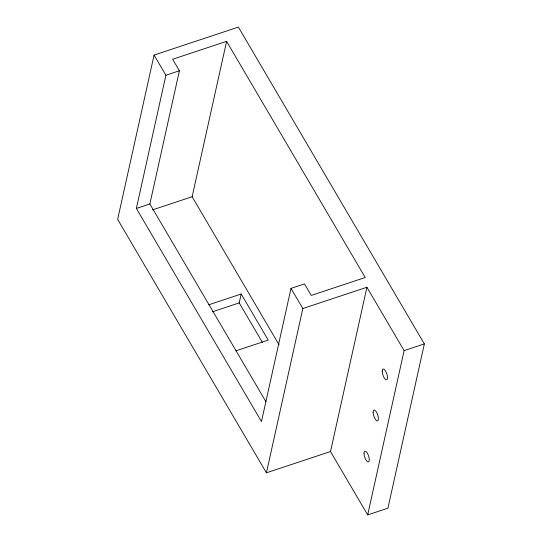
<?xml version="1.0" encoding="UTF-8"?>
<svg xmlns="http://www.w3.org/2000/svg" width="542" height="542" viewBox="0 0 542 542"><rect width="100%" height="100%" fill="white"/><g stroke="black" fill="none" stroke-linecap="round" stroke-linejoin="round"><path stroke-width="0.81" d="M330.505 451.54L367.693 514.9L387.93 508.179L424.352 343.906L238.392 27.1L154.07 55.088L117.648 219.368L266.42 472.814L330.505 451.54L366.92 287.26L302.836 308.534L266.42 472.814M265.966 401.764L149.863 203.968L179.395 70.772L172.634 59.254L226.597 41.341L365.22 277.504L311.257 295.417L304.496 283.9L291 288.378L261.474 421.574L136.374 208.446L165.899 75.25L154.07 55.088M279.001 344.698L192.146 196.732L226.597 41.341M262.463 342.497L239.218 302.897L241.19 294.015L208.826 304.76M367.693 514.9L404.115 350.627L366.92 287.26M165.899 75.25L179.395 70.772M136.374 208.446L149.863 203.968M152.465 209.903L192.146 196.732M212.383 311.806L239.218 302.897M235.872 350.843L268.236 340.098L241.19 294.015M404.115 350.627L424.352 343.906M291 288.378L302.836 308.534M382.225 371.101A5.705 2.039 71.6 0 0 386.134 379.82A5.705 2.039 71.6 0 0 386.236 372.313A5.705 2.039 71.6 0 0 382.225 371.101M364.014 453.241A5.705 2.039 71.6 0 0 367.93 461.96A5.705 2.039 71.6 0 0 368.025 454.453A5.705 2.039 71.6 0 0 364.014 453.241M373.12 412.171A5.705 2.039 71.6 0 0 377.029 420.89A5.705 2.039 71.6 0 0 377.13 413.383A5.705 2.039 71.6 0 0 373.12 412.171"/></g></svg>
